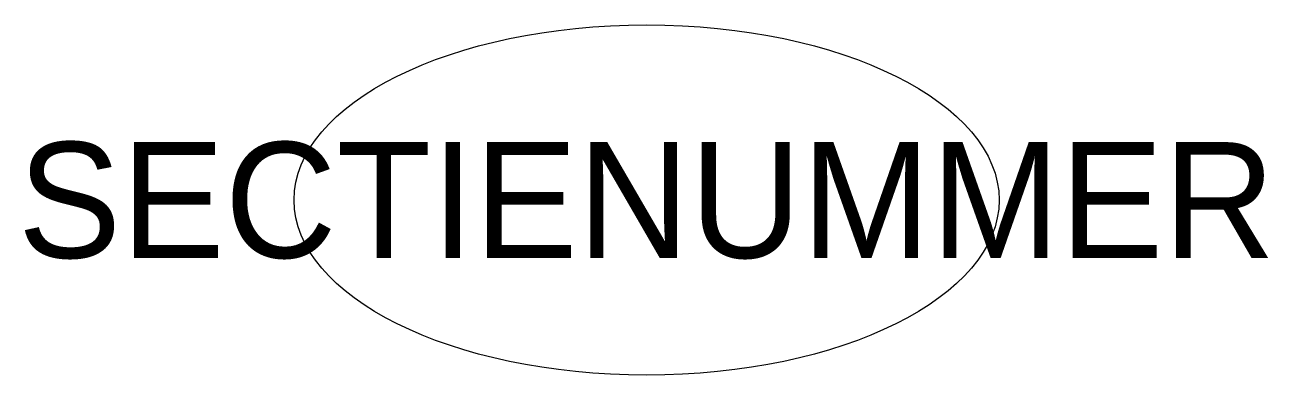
# Model space of a CAD drawing. Header units: millimetres. Extents: x -26.8 to 26.8, y -7.6 to 7.6.
import ezdxf
from ezdxf.enums import TextEntityAlignment as Align

# ---------------------------------------------------------------- set-up
doc = ezdxf.new("R2010")
doc.units = ezdxf.units.MM

msp = doc.modelspace()

# ---------------------------------------------------------------- linework, layer by layer
at = {"transparency": 33554687}
msp.add_ellipse((0, 0), major_axis=(15.205, 0), ratio=0.497448, dxfattribs=at)

# ---------------------------------------------------------------- texts
at = {"color": 6, "transparency": 33554687, "flags": 8}
msp.add_attdef('SECTIENUMMER', text='122w', height=5, dxfattribs=at).set_placement((0, 0), align=Align.MIDDLE_CENTER)

doc.saveas('drawing.dxf')
